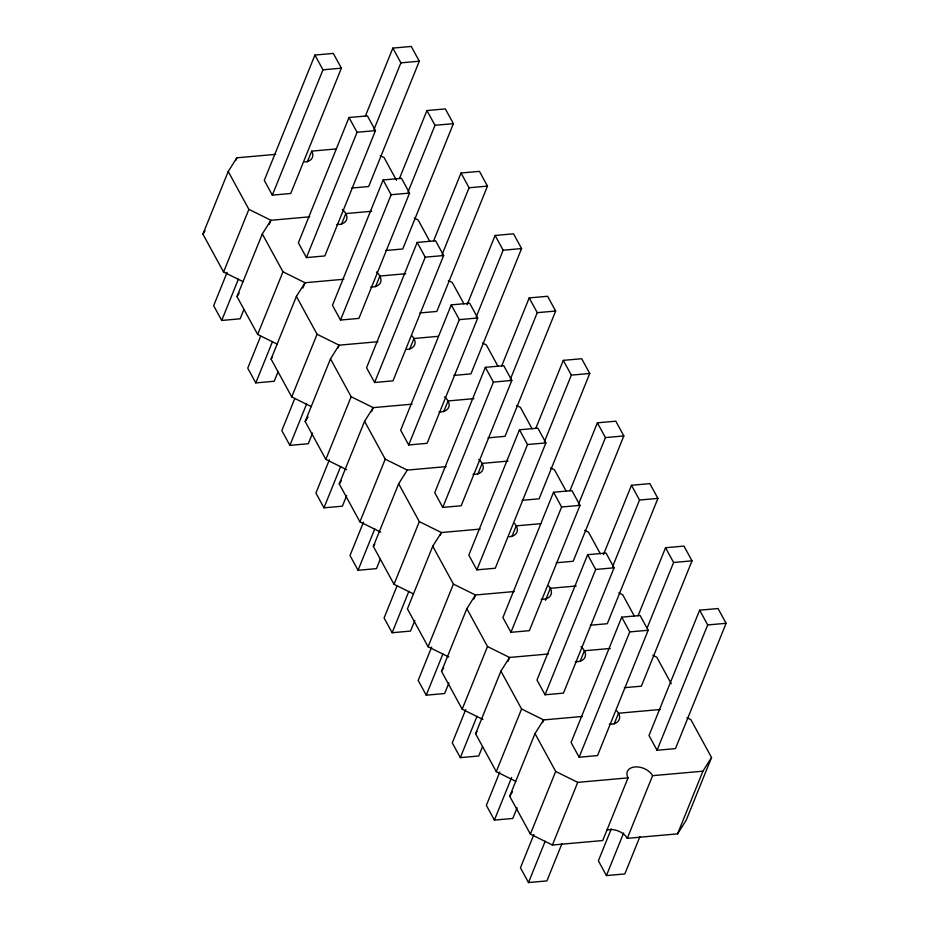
<?xml version="1.0" encoding="UTF-8"?>
<svg xmlns="http://www.w3.org/2000/svg" width="929" height="929" viewBox="0 0 929 929"><rect width="100%" height="100%" fill="white"/><g stroke="black" fill="none" stroke-linecap="round" stroke-linejoin="round"><path stroke-width="1.39" d="M243.026 281.65L223.575 272.011L202.905 234.143L228.22 171.482L236.849 157.814L275.669 154.353M235.769 160.485L236.849 157.814M223.575 272.011L248.891 209.35L228.22 171.482M227.117 272.371L213.658 305.699L221.706 320.459L240.112 318.81L243.886 309.473M314.919 55.055L264.289 180.377L272.336 195.136L290.742 193.487L341.384 68.165L333.325 53.417L314.919 55.055L322.967 69.814L272.336 195.136M221.706 320.459L238.405 279.13M277.109 344.102L257.658 334.463L236.988 296.595L262.303 233.934L270.943 220.278L309.752 216.805M269.317 224.272L270.943 220.278L248.891 209.35M307.394 161.797L311.703 151.125L336.147 148.942M257.658 334.463L282.973 271.802L262.303 233.934M260.666 336.159L247.741 368.151L255.789 382.911L274.206 381.262L277.968 371.937M349.002 117.507L298.372 242.829L306.431 257.588L324.836 255.939L375.467 130.617L367.419 115.87L349.002 117.507L357.061 132.266L306.431 257.588M255.789 382.911L272.487 341.582M365.376 116.09L392.851 48.099L411.257 46.45L419.304 61.198L368.674 186.52L351.685 188.041M311.203 406.554L291.741 396.915L271.082 359.058L296.397 296.397L305.026 282.73L343.835 279.257M302.866 288.06L305.026 282.73L282.973 271.802M373.969 129.514L400.898 62.847L392.851 48.099M341.489 224.249L345.797 213.589L371.67 211.266M291.741 396.915L317.068 334.254L296.397 296.397M294.76 398.611L281.824 430.615L289.883 445.363L308.289 443.725L312.597 433.053M383.096 179.971L332.466 305.293L340.513 320.041L358.919 318.403L409.561 193.081L401.502 178.322L383.096 179.971L391.144 194.718L340.513 320.041M289.883 445.363L306.582 404.034M399.458 178.542L426.934 110.551L445.339 108.902L453.398 123.662L402.756 248.984L385.767 250.493M346.587 469.656L325.835 459.379L305.165 421.511L330.48 358.849L339.108 345.182L377.929 341.709M338.04 347.852L339.108 345.182L317.068 334.254M408.052 191.966L434.993 125.299L426.934 110.551M375.571 286.701L379.88 276.041L405.764 273.73M325.835 459.379L351.15 396.718L330.48 358.849M329.389 459.739L315.918 493.067L323.966 507.815L342.371 506.177L346.691 495.505M417.179 242.423L366.549 367.745L374.608 382.493L393.013 380.855L443.644 255.533L435.596 240.774L417.179 242.423L425.238 257.17L374.608 382.493M323.966 507.815L340.664 466.486M433.553 240.994L461.028 173.003L479.434 171.366L487.481 186.114L436.851 311.436L419.862 312.957M380.669 532.108L359.918 521.831L339.259 483.963L364.574 421.301L373.203 407.634L412.011 404.173M371.588 411.64L373.203 407.634L351.15 396.718M442.146 254.418L469.075 187.763L461.028 173.003M409.666 349.165L413.974 338.493L438.407 336.31M359.918 521.831L385.233 459.17L364.574 421.301M363.471 522.191L350.001 555.519L358.06 570.278L376.466 568.629L380.24 559.293M451.273 304.875L400.643 430.197L408.69 444.956L427.096 443.307L477.727 317.985L469.679 303.237L451.273 304.875L459.321 319.634L408.69 444.956M358.06 570.278L374.759 528.949M467.101 304.782L495.111 235.455L513.516 233.818L521.575 248.566L470.933 373.888L453.944 375.409M413.463 593.921L394.012 584.283L373.342 546.415L398.657 483.754L407.285 470.097L446.106 466.625M476.229 316.87L503.158 250.215L495.111 235.455M443.748 411.617L448.057 400.945L473.941 398.634M394.012 584.283L419.327 521.622L398.657 483.754M397.02 585.978L384.095 617.971L392.143 632.73L410.548 631.081L414.857 620.421M485.356 367.338L434.726 492.66L442.773 507.408L461.19 505.759L511.821 380.437L503.762 365.689L485.356 367.338L493.415 382.086L442.773 507.408M392.143 632.73L408.841 591.401M501.73 365.91L529.193 297.919L547.611 296.27L555.658 311.029L505.028 436.34L488.039 437.861M480.188 529.077L441.38 532.549L432.751 546.217L407.425 608.878L428.095 646.735L448.846 657.024M440.3 535.209L441.38 532.549L419.327 521.622M510.323 379.334L537.252 312.667L529.193 297.919M477.843 474.069L482.151 463.408L508.024 461.086M428.095 646.735L453.41 584.074L432.751 546.217M431.648 647.107L418.178 680.434L426.237 695.182L444.643 693.545L448.951 682.873M519.45 429.79L468.808 555.112L476.867 569.86L495.273 568.223L545.904 442.901L537.856 428.141L519.45 429.79L527.498 444.538L476.867 569.86M426.237 695.182L442.936 653.853M535.812 428.362L563.288 360.371L581.693 358.722L589.741 373.481L539.11 498.803L522.121 500.313M482.941 719.476L462.189 709.199L441.519 671.33L466.834 608.669L475.462 595.001L514.283 591.529M473.848 599.008L475.462 595.001L453.41 584.074M544.406 441.786L571.335 375.119L563.288 360.371M511.925 536.521L516.234 525.86L540.678 523.677M462.189 709.199L487.504 646.538L466.834 608.669M465.731 709.559L452.272 742.886L460.319 757.634L478.725 755.997L482.499 746.661M553.533 492.242L502.903 617.564L510.95 632.312L529.356 630.675L579.998 505.353L571.939 490.593L553.533 492.242L561.592 507.002L510.95 632.312M460.319 757.634L477.018 716.305M569.907 490.814L597.37 422.823L615.776 421.185L623.835 435.933L573.205 561.255L556.204 562.777M515.723 781.289L496.272 771.651L475.602 733.782L500.917 671.121L509.556 657.453L548.365 653.993M507.931 661.46L509.556 657.453L487.504 646.538M578.488 504.238L605.429 437.582L597.37 422.823M545.474 600.308L550.328 588.312L576.201 586.002M496.272 771.651L521.587 708.99L500.917 671.121M499.825 772.011L486.355 805.338L494.402 820.098L512.82 818.449L517.128 807.789M587.627 554.694L536.985 680.016L545.044 694.776L563.45 693.127L614.081 567.805L606.033 553.057L587.627 554.694L595.675 569.454L545.044 694.776M494.402 820.098L511.647 777.434M603.455 554.601L631.465 485.275L649.87 483.637L657.918 498.385L607.287 623.707L590.298 625.229M686.972 717.722L690.862 719.65L711.533 757.518L702.905 771.186L652.588 775.68A13.97 9.058 22 0 0 634.948 766.936A13.97 9.058 22 0 0 628.039 777.875L602.724 840.536L552.407 845.03L530.366 834.103L509.696 796.234L535.011 733.573L543.639 719.917L582.448 716.445M542.559 722.576L543.639 719.917L521.587 708.99M612.583 566.69L639.512 500.034L631.465 485.275M580.102 661.436L584.411 650.764L610.283 648.454M530.366 834.103L555.681 771.442L535.011 733.573M533.908 834.463L520.449 867.802L528.496 882.55L546.902 880.901L561.987 843.578M621.71 617.158L571.08 742.48L579.127 757.228L597.533 755.579L648.175 630.257L640.116 615.509L621.71 617.158L629.757 631.906L579.127 757.228M528.496 882.55L545.195 841.221M638.072 615.73L665.547 547.738L683.953 546.089L692.012 560.849L641.382 686.171L624.381 687.681M552.407 845.03L577.722 782.369L628.039 777.875M647.211 627.818L673.606 562.486L665.547 547.738M614.185 723.888L618.493 713.228L660.182 709.501M611.294 828.842L598.369 860.835L606.428 875.582L624.834 873.945L639.918 836.611M699.642 610.19L648.999 735.513L657.058 750.26L675.464 748.623L726.095 623.301L718.047 608.541L699.642 610.19L707.689 624.938L657.058 750.26M606.428 875.582L623.661 832.93M606.637 830.224A13.97 9.058 22 0 1 627.272 838.341L652.588 775.68M627.272 838.341L677.589 833.847L702.905 771.186M711.533 757.518L686.217 820.179L677.589 833.847M202.905 234.143L205.065 230.729M236.988 296.595L239.148 293.181M271.082 359.058L272.522 356.771M305.165 421.511L308.045 416.958M339.259 483.963L341.407 480.548M373.342 546.415L374.782 544.139M441.519 671.33L443.679 667.916M475.602 733.782L477.041 731.506M509.696 796.234L512.564 791.682M322.967 69.814L341.384 68.165M400.898 62.847L419.304 61.198M357.061 132.266L375.467 130.617M434.993 125.299L453.398 123.662M391.144 194.718L409.561 193.081M469.075 187.763L487.481 186.114M425.238 257.17L443.644 255.533M503.158 250.215L521.575 248.566M459.321 319.634L477.727 317.985M537.252 312.667L555.658 311.029M493.415 382.086L511.821 380.437M571.335 375.119L589.741 373.481M527.498 444.538L545.904 442.901M605.429 437.582L623.835 435.933M561.592 507.002L579.998 505.353M639.512 500.034L657.918 498.385M595.675 569.454L614.081 567.805M673.606 562.486L692.012 560.849M629.757 631.906L648.175 630.257M707.689 624.938L726.095 623.301M380.182 155.631L384.072 157.558L396.474 180.272M414.264 218.083L418.166 220.01L429.872 241.47M448.359 280.535L452.249 282.462L463.966 303.922M482.441 342.998L486.331 344.926L498.049 366.374M516.536 405.45L520.426 407.378L532.131 428.838M550.618 467.902L554.508 469.83L566.226 491.29M584.713 530.354L588.603 532.282L600.308 553.742M385.233 459.17L407.285 470.097M618.795 592.818L622.685 594.746L634.402 616.194M652.89 655.27L656.78 657.198L671.237 683.698M555.681 771.442L577.722 782.369M616.693 710.72A13.97 9.058 22 0 1 609.378 724.202M342.371 209.524A13.97 9.058 22 0 1 346.529 219.801A13.97 9.058 22 0 1 336.681 224.551M311.703 151.125A13.97 9.058 22 0 1 304.805 162.064M580.985 646.712A13.97 9.058 22 0 1 585.142 656.977A13.97 9.058 22 0 1 575.295 661.738M548.516 585.804A13.97 9.058 22 0 1 541.201 599.286M514.422 523.352A13.97 9.058 22 0 1 509.336 536.788M376.466 271.988A13.97 9.058 22 0 1 380.611 282.253A13.97 9.058 22 0 1 370.764 287.015M412.162 335.984A13.97 9.058 22 0 1 407.065 349.42M444.643 396.892A13.97 9.058 22 0 1 448.788 407.157A13.97 9.058 22 0 1 438.941 411.919M478.725 459.344A13.97 9.058 22 0 1 482.883 469.621A13.97 9.058 22 0 1 473.024 474.371"/></g></svg>
